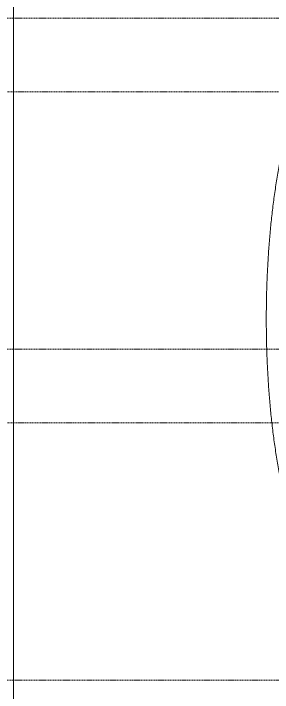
# Model space of a CAD drawing. Extents: x -3709 to 34975, y -230 to 8245.
# Drawn here: x 31301.3 to 31371.7, y 1871.1 to 2055.7 of the extents above; entities that cross this region are included whole.
import ezdxf
from ezdxf.xclip import XClip

# ---------------------------------------------------------------- set-up
doc = ezdxf.new("R2010")
doc.units = 0
doc.header["$XCLIPFRAME"] = 0
doc.linetypes.add('DOT2', pattern=[0.125, 0, -0.125])
doc.layers.get('0').update_dxf_attribs({"color": 9, "lineweight": 9})
for name, color, linetype, lineweight in [('04', 9, 'Continuous', 9), ('06D', 9, 'Continuous', 9), ('20', 9, 'DOT2', 9)]:
    doc.layers.add(name, color=color, linetype=linetype, lineweight=lineweight)

# ---------------------------------------------------------------- blocks, each defined once
blk = doc.blocks.new('p-araba-polo')
for points in [[(3.8174, 0.6444), (3.8199, 0.638), (3.8249, 0.6251), (3.8318, 0.6056), (3.8384, 0.5859), (3.8446, 0.566), (3.8505, 0.5459), (3.856, 0.5257), (3.8613, 0.5053), (3.8662, 0.4849), (3.8708, 0.4643), (3.8752, 0.4436), (3.8792, 0.4228), (3.883, 0.4019), (3.8866, 0.3809), (3.8899, 0.3599), (3.893, 0.3389), (3.8958, 0.3178), (3.8985, 0.2966), (3.9009, 0.2755), (3.9031, 0.2543), (3.9051, 0.2331), (3.9069, 0.2119), (3.9086, 0.1907), (3.91, 0.1695), (3.9113, 0.1483), (3.9123, 0.1271), (3.9133, 0.1059), (3.914, 0.0847), (3.9146, 0.0635), (3.915, 0.0423), (3.9152, 0.0212), (3.9153, 0.0071), (3.9153, 0)], [(3.8174, -0.6444), (3.8199, -0.638), (3.8249, -0.6251), (3.8318, -0.6056), (3.8384, -0.5859), (3.8446, -0.566), (3.8505, -0.5459), (3.856, -0.5257), (3.8613, -0.5053), (3.8662, -0.4849), (3.8708, -0.4643), (3.8752, -0.4435), (3.8792, -0.4228), (3.883, -0.4019), (3.8866, -0.3809), (3.8899, -0.3599), (3.893, -0.3389), (3.8958, -0.3178), (3.8985, -0.2966), (3.9009, -0.2755), (3.9031, -0.2543), (3.9051, -0.2331), (3.9069, -0.2119), (3.9086, -0.1907), (3.91, -0.1695), (3.9113, -0.1483), (3.9123, -0.1271), (3.9133, -0.1059), (3.914, -0.0847), (3.9146, -0.0635), (3.915, -0.0423), (3.9152, -0.0212), (3.9153, -0.007), (3.9153, 0)]]:
    blk.add_open_spline(points, degree=3, knots=[0, 0, 0, 0, 0.031503, 0.063111, 0.094824, 0.126637, 0.158547, 0.190546, 0.222628, 0.254786, 0.287011, 0.319297, 0.351636, 0.384021, 0.416445, 0.448899, 0.481372, 0.513858, 0.546357, 0.578861, 0.611362, 0.643854, 0.676332, 0.708795, 0.741239, 0.773662, 0.806063, 0.838441, 0.870794, 0.903125, 0.935433, 0.967723, 1, 1, 1, 1])
for points, degree in [([(3.9153, 0), (3.9153, 0), (3.9153, 0), (3.9154, 0), (3.9154, 0)], 4), ([(3.9153, 0), (3.9154, 0), (3.9154, 0), (3.9154, 0), (3.9154, 0), (3.9154, 0), (3.9154, 0)], 6), ([(3.9153, 0), (3.9153, 0), (3.9153, 0), (3.9154, 0), (3.9154, 0)], 4), ([(3.9153, 0), (3.9154, 0), (3.9154, 0), (3.9154, 0), (3.9154, 0), (3.9154, 0), (3.9154, 0)], 6)]:
    blk.add_open_spline(points, degree=degree)
blk = doc.blocks.new('catikatirevizepergole-krt')
for points in [[(-30, 1350), (-30, 1280), (-800, 1280), (-800, 1350)], [(-30, 1260), (-30, 1190), (-800, 1190), (-800, 1260)], [(-30, 1170), (-30, 1100), (-800, 1100), (-800, 1170)]]:
    blk.add_lwpolyline(points, close=True)

msp = doc.modelspace()

# ---------------------------------------------------------------- linework, layer by layer
at = {"layer": '06D'}
msp.add_lwpolyline([(31801.33, 1852.4), (31801.33, 2102.4), (31301.33, 2102.4), (31301.33, 1852.4)], close=True, dxfattribs=at)

# ---------------------------------------------------------------- block references
at = {"layer": '04'}
ref = msp.add_blockref('p-araba-polo', (31761.57, 1972.59), dxfattribs=dict(at, xscale=-100, yscale=100, zscale=100))
XClip(ref).set_block_clipping_path([(-0.0924763951, -0.9835002962), (4.0650970395, 0.9845199444)])
at = {"layer": '20'}
msp.add_blockref('catikatirevizepergole-krt', (31648.84, 774.41), dxfattribs=at)

doc.saveas('drawing.dxf')
